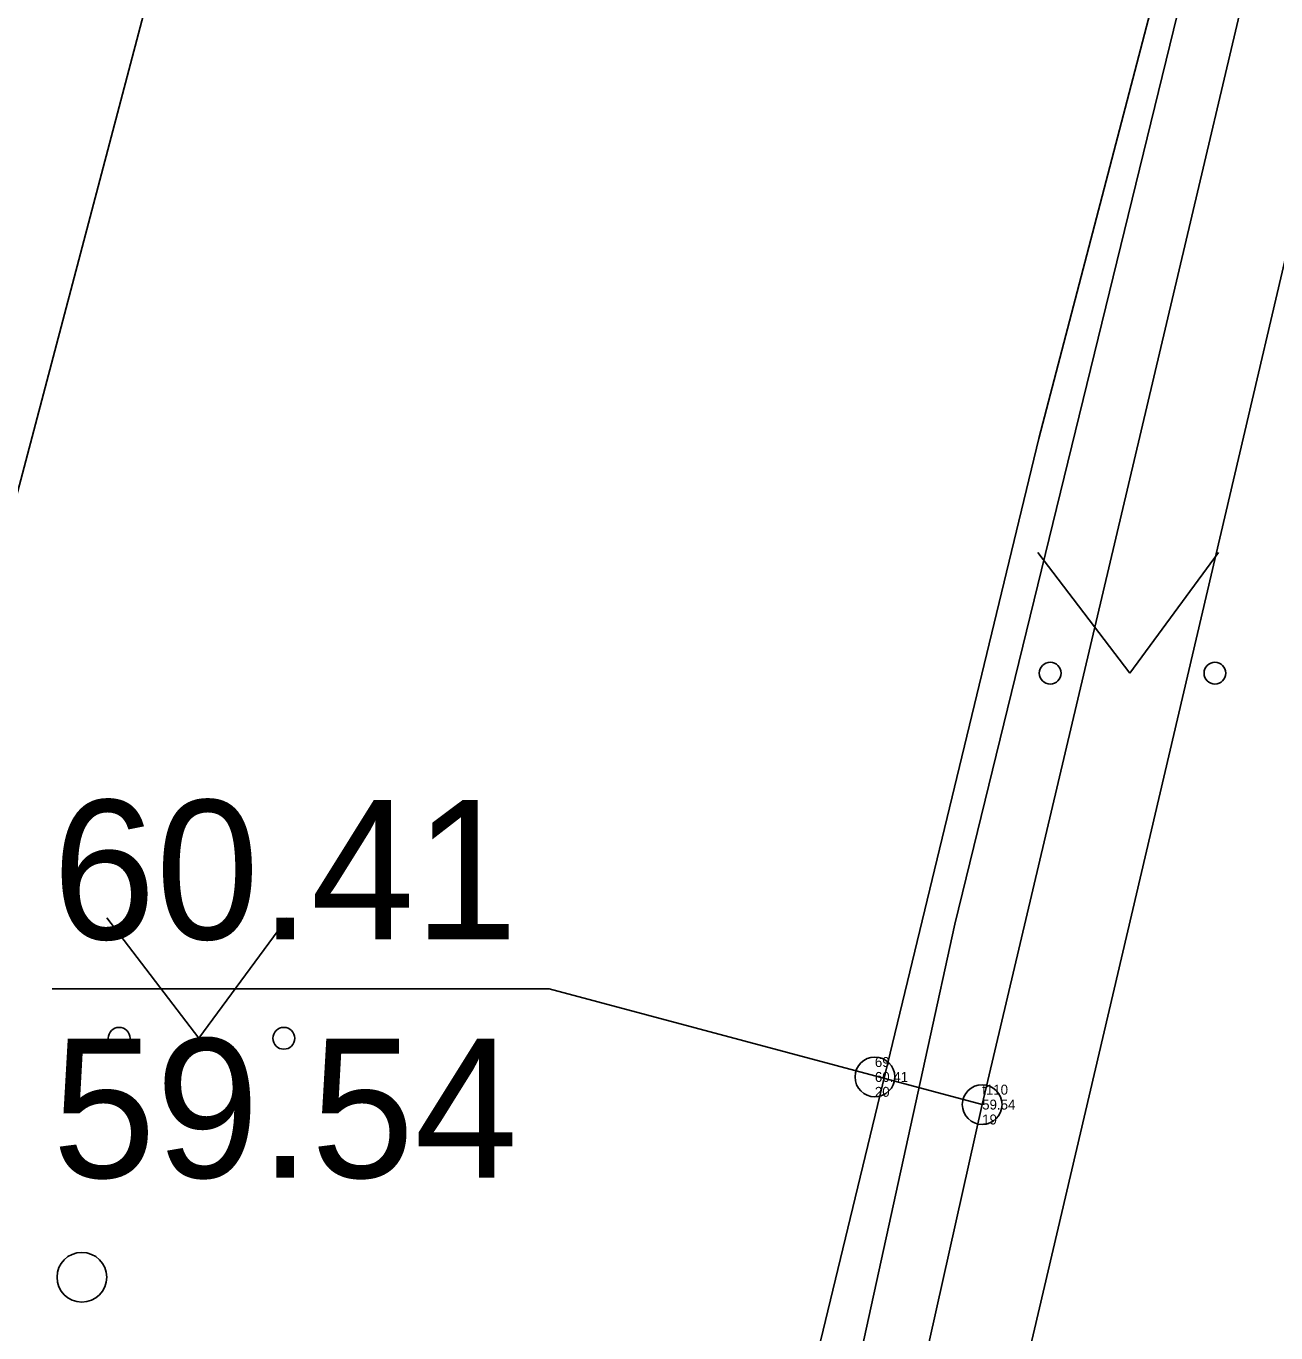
# Model space of a CAD drawing. Extents: x 635025 to 635136, y 6467970 to 6468131.
# Drawn here: x 635067.27 to 635073.56, y 6468059.49 to 6468066.07 of the extents above; entities that cross this region are included whole.
import ezdxf

# ---------------------------------------------------------------- set-up
doc = ezdxf.new("R2010")
doc.units = 0
for name, color, linetype in [('HALJASTUS', 7, 'Continuous'), ('KOORDPUNKT', 7, 'Continuous'), ('MOOTKOOD', 7, 'Continuous'), ('MOOTKORG-EH2000', 7, 'Continuous'), ('MOOTMPUNKT', 7, 'Continuous'), ('MOOTNR', 7, 'Continuous'), ('MOOTPIIR', 7, 'Continuous'), ('MPKAABEL', 7, 'Continuous'), ('PIIR', 7, 'Continuous'), ('PUU', 7, 'Continuous')]:
    doc.layers.add(name, color=color, linetype=linetype)

msp = doc.modelspace()

# ---------------------------------------------------------------- linework, layer by layer
at = {"layer": 'HALJASTUS'}
for p, q in [((635072.3592, 6468063.4185), (635072.8226, 6468062.8118)), ((635072.8226, 6468062.8118), (635073.2682, 6468063.4185)), ((635067.6732, 6468061.5813), (635068.1366, 6468060.9746)), ((635068.1366, 6468060.9746), (635068.5822, 6468061.5813))]:
    msp.add_line(p, q, dxfattribs=at)
for centre in [(635072.4216, 6468062.8118), (635073.2504, 6468062.8118), (635067.7356, 6468060.9746), (635068.5644, 6468060.9746)]:
    msp.add_circle(centre, 0.055, dxfattribs=at)
at = {"layer": 'KOORDPUNKT'}
msp.add_lwpolyline([(635072.079, 6468060.641), (635069.8993, 6468061.223), (635067.3993, 6468061.223)], dxfattribs=at)
at = {"layer": 'MOOTMPUNKT'}
for centre in [(635071.539, 6468060.78), (635072.079, 6468060.641)]:
    msp.add_circle(centre, 0.1, dxfattribs=at)
at = {"layer": 'MOOTPIIR'}
for points in [[(635086.4546, 6468093.9019), (635082.2704, 6468083.6934), (635081.2243, 6468081.5827), (635077.339, 6468077.4358), (635076.349, 6468075.381), (635074.0514, 6468066.8071), (635070.8385, 6468053.0962)], [(635070.1006, 6468053.1429), (635071.9406, 6468061.5488), (635075.4523, 6468075.9041), (635076.461, 6468077.8654), (635080.2437, 6468082.0123), (635081.2897, 6468083.8149), (635084.3812, 6468091.1093)]]:
    msp.add_lwpolyline(points, dxfattribs=at)
at = {"layer": 'MPKAABEL'}
for points in [[(635062.561, 6468046.771), (635062.946, 6468046.652), (635064.247, 6468046.447), (635067.147, 6468045.412), (635067.939, 6468045.454), (635068.394, 6468045.872), (635070.064, 6468051.627), (635072.079, 6468060.641), (635074.416, 6468070.544), (635075.968, 6468075.783), (635076.688, 6468077.203), (635078.84, 6468079.75), (635080.568, 6468081.705), (635081.443, 6468083.117), (635084.231, 6468089.37), (635084.797, 6468091.285), (635086.185, 6468094.09), (635087.314, 6468096.326), (635087.547, 6468097.18), (635087.3563, 6468097.5131)], [(635062.561, 6468046.771), (635062.946, 6468046.652), (635064.247, 6468046.447), (635067.147, 6468045.412), (635067.939, 6468045.454), (635068.394, 6468045.872), (635070.064, 6468051.627), (635072.079, 6468060.641), (635074.416, 6468070.544), (635075.968, 6468075.783), (635076.688, 6468077.203), (635078.84, 6468079.75), (635080.568, 6468081.705), (635081.443, 6468083.117), (635084.231, 6468089.37), (635084.797, 6468091.285), (635086.185, 6468094.09), (635087.314, 6468096.326), (635087.547, 6468097.18), (635087.3563, 6468097.5131)], [(635071.8401, 6468034.2359), (635066.421, 6468036.028), (635065.551, 6468036.558), (635065.233, 6468037.285), (635069.169, 6468050.782), (635072.365, 6468063.993), (635075.545, 6468076.164), (635075.988, 6468077.407), (635079.75, 6468081.449), (635080.65, 6468082.693), (635084.7705, 6468091.1482), (635087.2338, 6468095.0693), (635088.185, 6468096.0845)]]:
    msp.add_lwpolyline(points, dxfattribs=at)
at = {"layer": 'PIIR'}
msp.add_lwpolyline([(635025.4323, 6468038.8462), (635043.3, 6468032.81), (635050.9, 6468052.27), (635063.04, 6468047.86), (635078.29, 6468105.68), (635025.4323, 6468130.8701)], dxfattribs=at)
msp.add_lwpolyline([(635047.13, 6467987.48), (635097.18, 6467969.59), (635135.03, 6468075.16), (635135.15, 6468076.55), (635078.29, 6468105.68), (635063.04, 6468047.86)], close=True, dxfattribs=at)
at = {"layer": 'PUU'}
msp.add_circle((635067.548, 6468059.772), 0.125, dxfattribs=at)

# ---------------------------------------------------------------- texts
at = {"layer": 'KOORDPUNKT'}
for s, p in [('60.41', (635067.3993, 6468061.473)), ('59.54', (635067.3993, 6468060.273))]:
    msp.add_text(s, height=0.7, dxfattribs=at).set_placement(p)
at = {"layer": 'MOOTKOOD'}
for s, p in [('69', (635071.539, 6468060.83)), ('t110', (635072.079, 6468060.691))]:
    msp.add_text(s, height=0.05, dxfattribs=at).set_placement(p)
at = {"layer": 'MOOTKORG-EH2000'}
for s, p in [('60.41', (635071.539, 6468060.755)), ('59.54', (635072.079, 6468060.616))]:
    msp.add_text(s, height=0.05, dxfattribs=at).set_placement(p)
at = {"layer": 'MOOTNR'}
for s, p in [('20', (635071.539, 6468060.68)), ('19', (635072.079, 6468060.541))]:
    msp.add_text(s, height=0.05, dxfattribs=at).set_placement(p)

doc.saveas('drawing.dxf')
